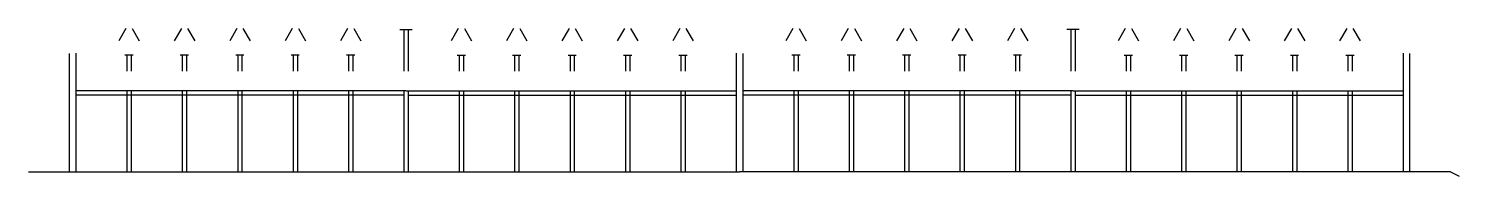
# Model space of a CAD drawing. Header units: metres. Extents: x -87 to 87, y 0 to 18.
import ezdxf

# ---------------------------------------------------------------- set-up
doc = ezdxf.new("R2010")
doc.units = ezdxf.units.M

msp = doc.modelspace()

# ---------------------------------------------------------------- linework, layer by layer
at = {"layer": 'EL-Roof'}
for p, q in [((-86.68, 0.55), (-0.55, 0.55)), ((85.59, 0.55), (-0.55, 0.55)), ((86.68, 0), (85.58, 0.55))]:
    msp.add_line(p, q, dxfattribs=at)
at = {"layer": 'FP-Roof', "color": 8}
for p, q in [((-74.89, 17.91), (-75.75, 16.42)), ((-74.13, 17.91), (-73.27, 16.42)), ((-68.17, 17.91), (-69.03, 16.42)), ((-67.42, 17.91), (-66.56, 16.42)), ((-61.46, 17.91), (-62.32, 16.42)), ((-60.71, 17.91), (-59.85, 16.42)), ((-54.75, 17.91), (-55.61, 16.42)), ((-54, 17.91), (-53.14, 16.42)), ((-48.04, 17.91), (-48.9, 16.42)), ((-47.29, 17.91), (-46.43, 16.42)), ((-41.7, 17.79), (-40.2, 17.79)), ((-41.21, 17.79), (-41.21, 12.74)), ((-40.69, 17.79), (-40.69, 12.74)), ((-34.62, 17.91), (-35.48, 16.42)), ((-33.87, 17.91), (-33.01, 16.42)), ((-27.91, 17.91), (-28.77, 16.42)), ((-27.16, 17.91), (-26.3, 16.42)), ((-21.2, 17.91), (-22.06, 16.42)), ((-20.45, 17.91), (-19.59, 16.42)), ((-14.49, 17.91), (-15.35, 16.42)), ((-13.74, 17.91), (-12.88, 16.42)), ((-7.78, 17.91), (-8.64, 16.42)), ((-7.03, 17.91), (-6.17, 16.42)), ((5.93, 17.91), (5.07, 16.42)), ((6.68, 17.91), (7.54, 16.42)), ((12.64, 17.91), (11.78, 16.42)), ((13.39, 17.91), (14.25, 16.42)), ((19.35, 17.91), (18.49, 16.42)), ((20.1, 17.91), (20.96, 16.42)), ((26.06, 17.91), (25.2, 16.42)), ((26.81, 17.91), (27.67, 16.42)), ((32.77, 17.91), (31.91, 16.42)), ((33.52, 17.91), (34.38, 16.42)), ((40.6, 17.79), (39.1, 17.79)), ((39.59, 17.79), (39.59, 12.74)), ((40.11, 17.79), (40.11, 12.74)), ((46.19, 17.91), (45.33, 16.42)), ((46.94, 17.91), (47.8, 16.42)), ((52.9, 17.91), (52.04, 16.42)), ((53.65, 17.91), (54.51, 16.42)), ((59.61, 17.91), (58.75, 16.42)), ((60.37, 17.91), (61.23, 16.42)), ((66.32, 17.91), (65.46, 16.42)), ((67.08, 17.91), (67.94, 16.42)), ((73.03, 17.91), (72.17, 16.42)), ((73.79, 17.91), (74.65, 16.42)), ((-81.75, 14.91), (-81.75, 0.55)), ((-80.96, 14.92), (-80.96, 0.55)), ((-74.01, 14.68), (-75.01, 14.68)), ((-74.77, 14.68), (-74.77, 12.74)), ((-74.25, 14.68), (-74.25, 12.74)), ((-67.3, 14.68), (-68.3, 14.68)), ((-68.06, 14.68), (-68.06, 12.74)), ((-67.54, 14.68), (-67.54, 12.74)), ((-60.59, 14.68), (-61.59, 14.68)), ((-61.35, 14.68), (-61.35, 12.74)), ((-60.83, 14.68), (-60.83, 12.74)), ((-53.88, 14.68), (-54.88, 14.68)), ((-54.64, 14.68), (-54.64, 12.74)), ((-54.12, 14.68), (-54.12, 12.74)), ((-47.17, 14.68), (-48.17, 14.68)), ((-47.93, 14.68), (-47.93, 12.74)), ((-47.41, 14.68), (-47.41, 12.74)), ((-34.74, 14.68), (-33.74, 14.68)), ((-34.5, 14.68), (-34.5, 12.74)), ((-33.98, 14.68), (-33.98, 12.74)), ((-28.03, 14.68), (-27.03, 14.68)), ((-27.79, 14.68), (-27.79, 12.74)), ((-27.27, 14.68), (-27.27, 12.74)), ((-21.32, 14.68), (-20.32, 14.68)), ((-21.08, 14.68), (-21.08, 12.74)), ((-20.56, 14.68), (-20.56, 12.74)), ((-14.61, 14.68), (-13.61, 14.68)), ((-14.37, 14.68), (-14.37, 12.74)), ((-13.85, 14.68), (-13.85, 12.74)), ((-7.9, 14.68), (-6.9, 14.68)), ((-7.66, 14.68), (-7.66, 12.74)), ((-7.14, 14.68), (-7.14, 12.74)), ((-0.95, 14.92), (-0.95, 0.55)), ((-0.16, 14.91), (-0.16, 0.55)), ((6.8, 14.68), (5.8, 14.68)), ((6.04, 14.68), (6.04, 12.74)), ((6.56, 14.68), (6.56, 12.74)), ((13.51, 14.68), (12.51, 14.68)), ((12.75, 14.68), (12.75, 12.74)), ((13.27, 14.68), (13.27, 12.74)), ((20.22, 14.68), (19.22, 14.68)), ((19.46, 14.68), (19.46, 12.74)), ((19.98, 14.68), (19.98, 12.74)), ((26.93, 14.68), (25.93, 14.68)), ((26.17, 14.68), (26.17, 12.74)), ((26.69, 14.68), (26.69, 12.74)), ((33.64, 14.68), (32.64, 14.68)), ((32.88, 14.68), (32.88, 12.74)), ((33.4, 14.68), (33.4, 12.74)), ((46.07, 14.68), (47.07, 14.68)), ((46.31, 14.68), (46.31, 12.74)), ((46.83, 14.68), (46.83, 12.74)), ((52.78, 14.68), (53.78, 14.68)), ((53.02, 14.68), (53.02, 12.74)), ((53.54, 14.68), (53.54, 12.74)), ((59.49, 14.68), (60.49, 14.68)), ((59.73, 14.68), (59.73, 12.74)), ((60.25, 14.68), (60.25, 12.74)), ((66.2, 14.68), (67.2, 14.68)), ((66.44, 14.68), (66.44, 12.74)), ((66.97, 14.68), (66.97, 12.74)), ((72.91, 14.68), (73.92, 14.68)), ((73.15, 14.68), (73.15, 12.74)), ((73.68, 14.68), (73.68, 12.74)), ((79.86, 14.92), (79.86, 0.55)), ((80.65, 14.91), (80.65, 0.55)), ((-40.97, 10.37), (-80.96, 10.37)), ((-60.49, 10.37), (-80.96, 10.37)), ((-41.21, 9.84), (-80.96, 9.84)), ((-74.77, 10.36), (-74.77, 0.55)), ((-74.25, 10.36), (-74.25, 0.55)), ((-68.06, 10.36), (-68.06, 0.55)), ((-67.54, 10.36), (-67.54, 0.55)), ((-61.35, 10.36), (-61.35, 0.55)), ((-60.83, 10.36), (-60.83, 0.55)), ((-54.64, 10.36), (-54.64, 0.55)), ((-54.12, 10.36), (-54.12, 0.55)), ((-47.93, 10.36), (-47.93, 0.55)), ((-47.41, 10.36), (-47.41, 0.55)), ((-41.21, 10.36), (-41.21, 0.55)), ((-40.94, 10.37), (-0.93, 10.37)), ((-40.69, 10.36), (-40.69, 0.55)), ((-40.69, 9.84), (-0.93, 9.84)), ((-34.5, 10.36), (-34.5, 0.55)), ((-33.98, 10.36), (-33.98, 0.55)), ((-27.79, 10.36), (-27.79, 0.55)), ((-27.27, 10.36), (-27.27, 0.55)), ((-21.08, 10.36), (-21.08, 0.55)), ((-20.56, 10.36), (-20.56, 0.55)), ((-14.37, 10.36), (-14.37, 0.55)), ((-13.85, 10.36), (-13.85, 0.55)), ((-7.66, 10.36), (-7.66, 0.55)), ((-7.14, 10.36), (-7.14, 0.55)), ((39.84, 10.37), (-0.16, 10.37)), ((39.59, 9.84), (-0.16, 9.84)), ((6.04, 10.36), (6.04, 0.55)), ((6.56, 10.36), (6.56, 0.55)), ((12.75, 10.36), (12.75, 0.55)), ((13.27, 10.36), (13.27, 0.55)), ((19.46, 10.36), (19.46, 0.55)), ((19.98, 10.36), (19.98, 0.55)), ((26.17, 10.36), (26.17, 0.55)), ((26.69, 10.36), (26.69, 0.55)), ((32.88, 10.36), (32.88, 0.55)), ((33.4, 10.36), (33.4, 0.55)), ((39.59, 10.36), (39.59, 0.55)), ((39.87, 10.37), (79.86, 10.37)), ((40.11, 10.36), (40.11, 0.55)), ((40.11, 9.84), (79.86, 9.84)), ((46.31, 10.36), (46.31, 0.55)), ((46.83, 10.36), (46.83, 0.55)), ((53.02, 10.36), (53.02, 0.55)), ((53.54, 10.36), (53.54, 0.55)), ((59.39, 10.37), (79.86, 10.37)), ((59.73, 10.36), (59.73, 0.55)), ((60.25, 10.36), (60.25, 0.55)), ((66.44, 10.36), (66.44, 0.55)), ((66.97, 10.36), (66.97, 0.55)), ((73.15, 10.36), (73.15, 0.55)), ((73.68, 10.36), (73.68, 0.55))]:
    msp.add_line(p, q, dxfattribs=at)

doc.saveas('drawing.dxf')
